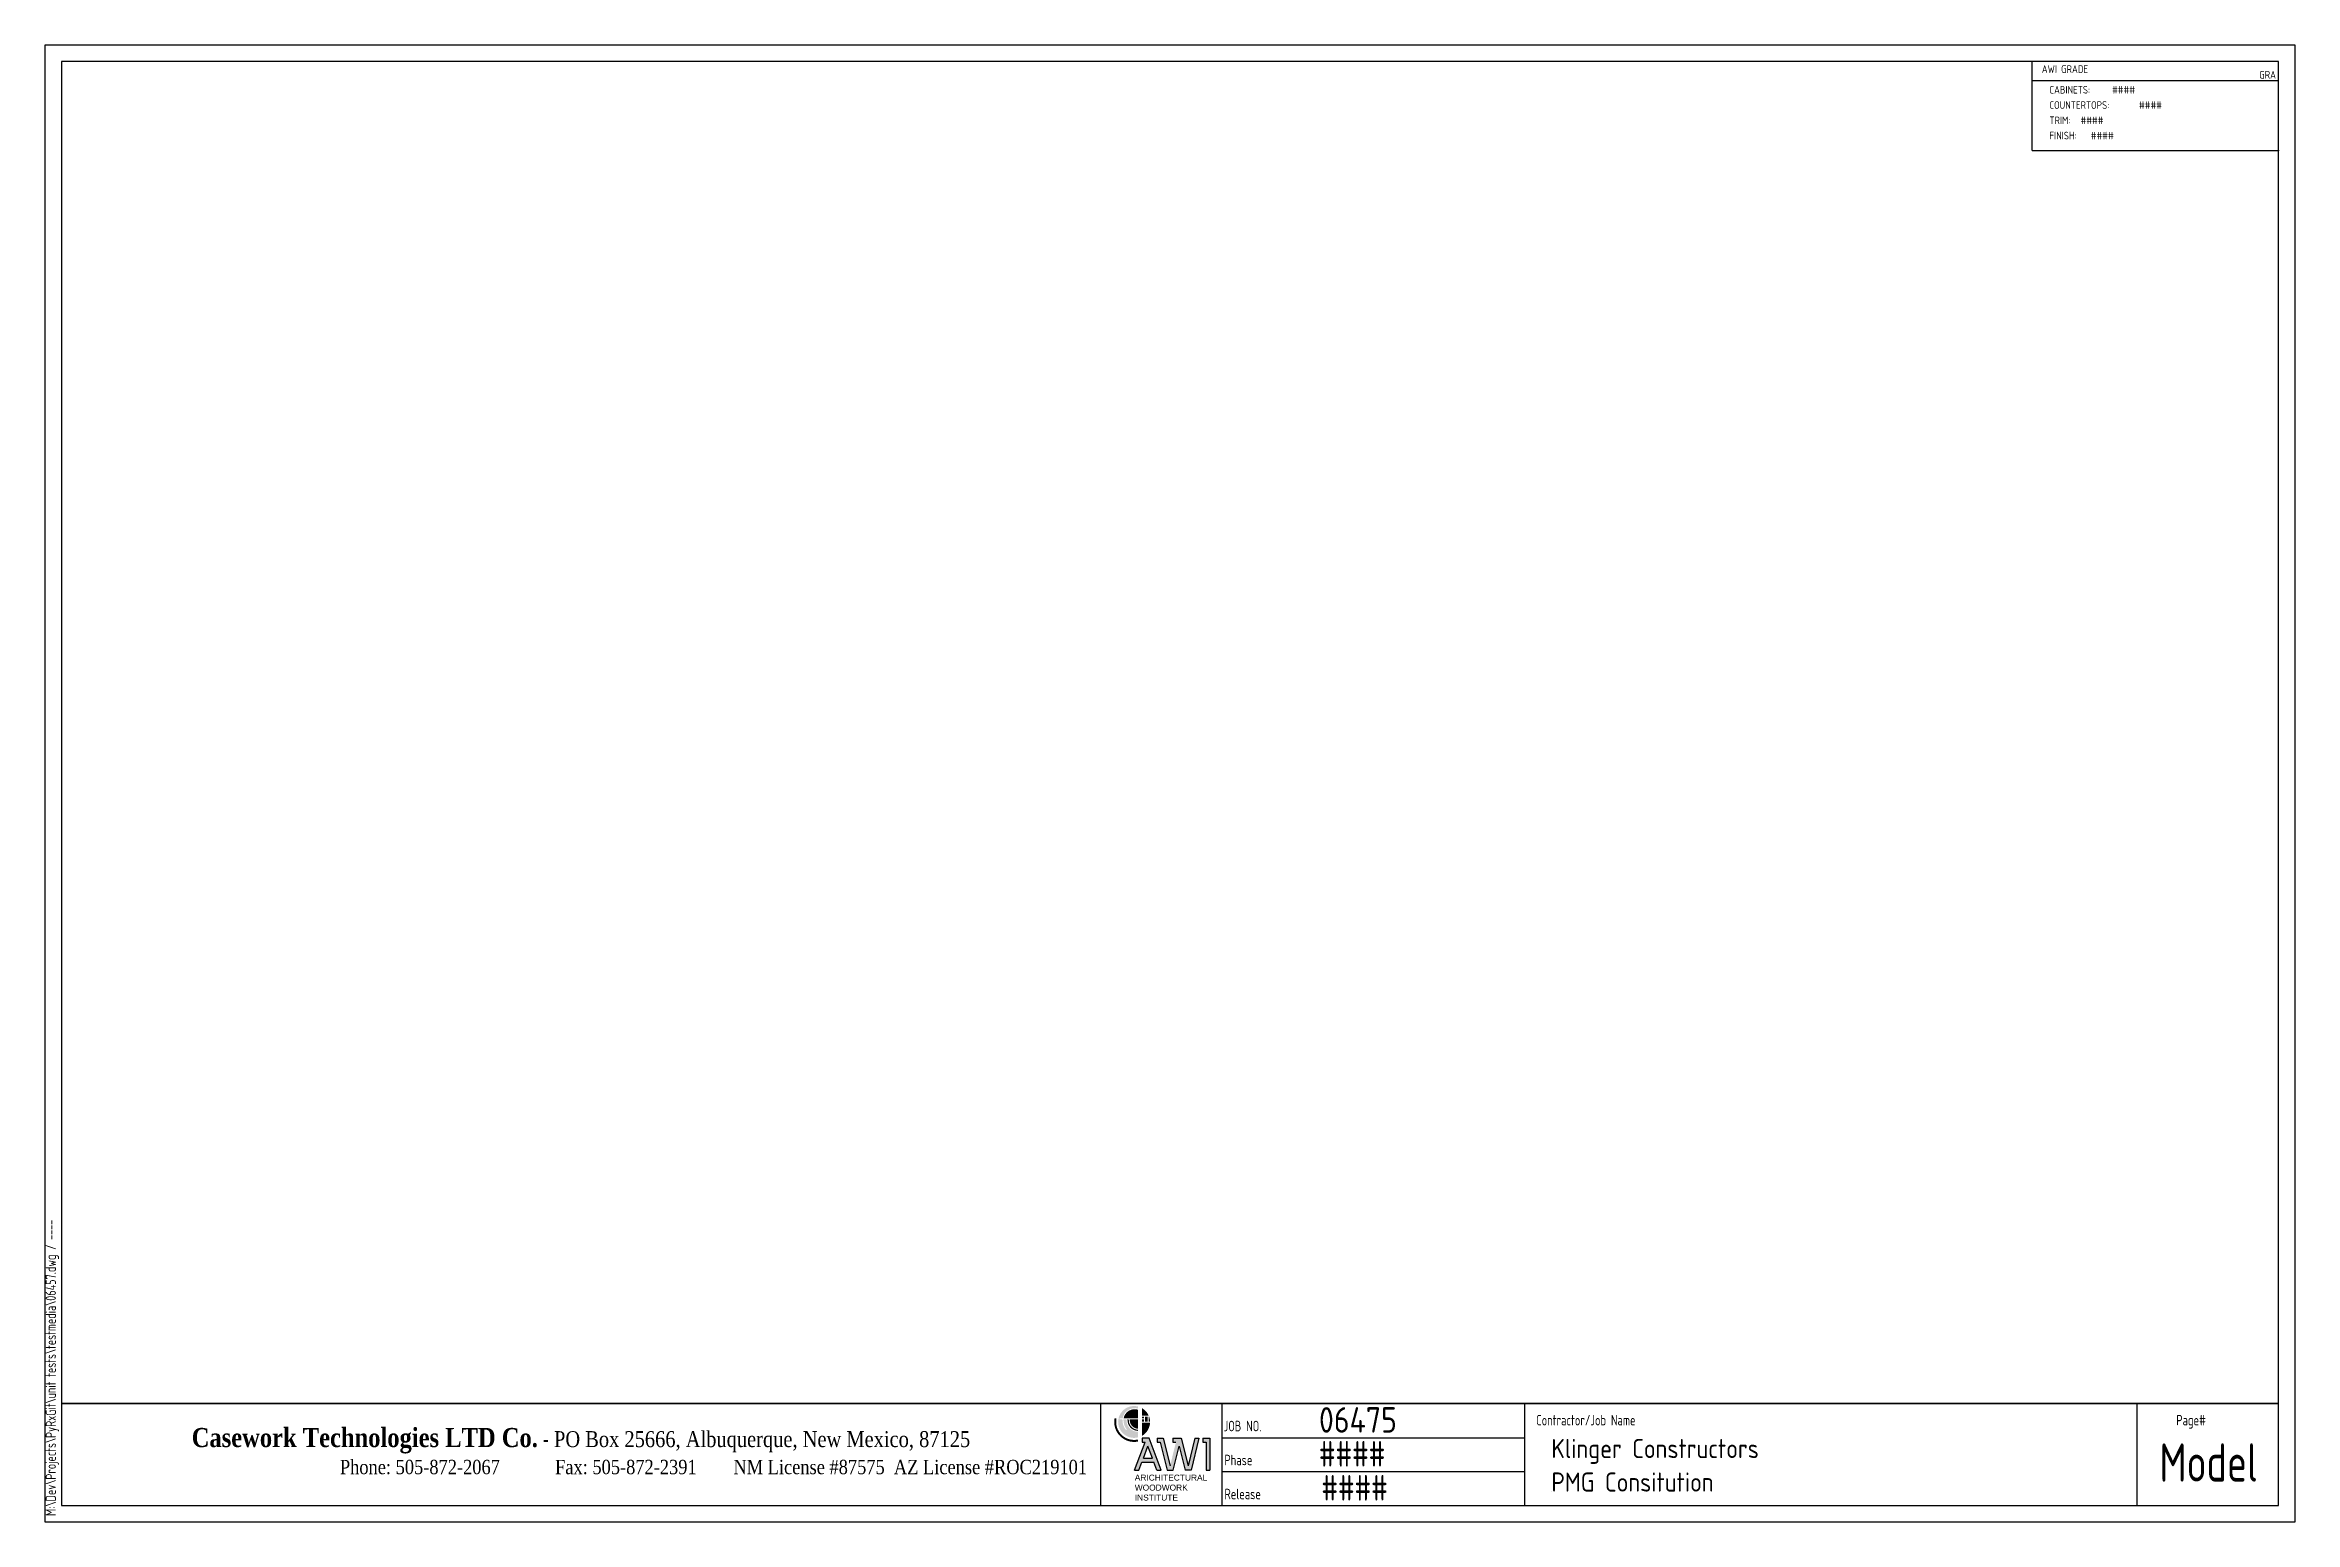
# Paper-space layout '14.0' of a CAD drawing. Header units: millimetres. Extents: x 0 to 413, y 0 to 271.
import ezdxf
from ezdxf.enums import TextEntityAlignment as Align

# ---------------------------------------------------------------- set-up
doc = ezdxf.new("R2010")
doc.units = ezdxf.units.MM
doc.header["$LTSCALE"] = 150
doc.linetypes.add('HIDDEN', pattern=[0.375, 0.25, -0.125])
for name, color, linetype in [('1_11_BOXBASE', 4, 'Continuous'), ('1_8_TEXT', 7, 'Continuous'), ('HIDDEN', 2, 'HIDDEN')]:
    doc.layers.add(name, color=color, linetype=linetype)
doc.layers.add('PLOTWIN', color=211, linetype='Continuous', plot=False)
doc.styles.add('AWI', font='micross.ttf')
doc.styles.add('Ctec', font='archs.shx', dxfattribs={"width": 0.85})
doc.styles.get("Standard").update_dxf_attribs({"font": 'archquik.shx', "width": 0.85})

# ---------------------------------------------------------------- blocks, each defined once
blk = doc.blocks.new('awi')
h = blk.add_hatch(color=256)
h.paths.add_polyline_path([(3.931, 4.105), (3.966, 4.105), (3.99, 4.17), (4.089, 4.17), (4.113, 4.105), (4.148, 4.105), (4.05, 4.366), (3.992, 4.366), (3.992, 4.333), (4.017, 4.333)])
h.paths.add_polyline_path([(4.039, 4.301), (4.076, 4.203), (4.003, 4.203)], flags=16)
for points in [[(4.165, 4.366), (4.115, 4.366), (4.115, 4.333), (4.14, 4.333), (4.197, 4.105), (4.246, 4.105), (4.295, 4.301), (4.344, 4.105), (4.393, 4.105), (4.458, 4.366), (4.425, 4.366), (4.369, 4.141), (4.313, 4.366), (4.245, 4.366), (4.245, 4.333), (4.269, 4.333), (4.222, 4.141)], [(4.491, 4.366), (4.491, 4.333), (4.516, 4.333), (4.516, 4.105), (4.548, 4.105), (4.548, 4.366)]]:
    blk.add_hatch(color=256).paths.add_polyline_path(points)
at = {"layer": 'HIDDEN'}
for points in [[(3.959, 4.418, -0.426996), (3.864, 4.52), (3.839, 4.52, 0.181903), (3.866, 4.438), (3.86, 4.433, -0.18298), (3.831, 4.52), (3.808, 4.52), (3.808, 4.528), (3.832, 4.528, -0.448286), (3.959, 4.609), (3.959, 4.626, 1.290994), (3.959, 4.373)], [(3.992, 4.612), (3.992, 4.552), (4.046, 4.552, 0.158662)], [(3.959, 4.356, -0.543101), (3.782, 4.528), (3.766, 4.528, 0.529429), (3.959, 4.339)], [(3.959, 4.6, 0.451495), (3.84, 4.528), (3.959, 4.528)], [(3.883, 4.52), (3.872, 4.52, 0.428182), (3.959, 4.426), (3.959, 4.436, -0.430066)], [(3.959, 4.52), (3.891, 4.52, 0.431933), (3.959, 4.444)], [(4.008, 4.544), (3.992, 4.544), (3.992, 4.528), (4.008, 4.528)], [(4.008, 4.52), (3.992, 4.52), (3.992, 4.503), (4.008, 4.503)], [(4.057, 4.495), (3.992, 4.495), (3.992, 4.386, 0.259457)], [(4.038, 4.544), (4.017, 4.544), (4.017, 4.503), (4.038, 4.503)], [(4.05, 4.544), (4.047, 4.544), (4.047, 4.503), (4.057, 4.503, 0.080075)]]:
    blk.add_hatch(color=104, dxfattribs=at).paths.add_polyline_path(points)
for p, q in [((3.931, 4.105), (4.017, 4.333)), ((3.992, 4.366), (3.992, 4.333)), ((4.05, 4.366), (3.992, 4.366)), ((3.992, 4.333), (4.017, 4.333)), ((4.003, 4.203), (4.039, 4.301)), ((4.029, 4.366), (4.029, 4.366)), ((4.076, 4.203), (4.039, 4.301)), ((4.148, 4.105), (4.05, 4.366)), ((4.115, 4.366), (4.115, 4.333)), ((4.115, 4.366), (4.165, 4.366)), ((4.115, 4.333), (4.14, 4.333)), ((4.14, 4.333), (4.197, 4.105)), ((4.165, 4.366), (4.222, 4.141)), ((4.245, 4.366), (4.245, 4.333)), ((4.245, 4.366), (4.313, 4.366)), ((4.245, 4.333), (4.269, 4.333)), ((4.246, 4.105), (4.295, 4.301)), ((4.295, 4.301), (4.344, 4.105)), ((4.313, 4.366), (4.369, 4.141)), ((4.425, 4.366), (4.369, 4.141)), ((4.458, 4.366), (4.393, 4.105)), ((4.425, 4.366), (4.458, 4.366)), ((4.491, 4.366), (4.491, 4.333)), ((4.491, 4.366), (4.548, 4.366)), ((4.491, 4.333), (4.516, 4.333)), ((4.516, 4.333), (4.516, 4.105)), ((4.548, 4.366), (4.548, 4.105)), ((3.931, 4.105), (3.966, 4.105)), ((3.966, 4.105), (3.99, 4.17)), ((3.99, 4.17), (4.089, 4.17)), ((4.003, 4.203), (4.076, 4.203)), ((4.113, 4.105), (4.089, 4.17)), ((4.113, 4.105), (4.148, 4.105)), ((4.197, 4.105), (4.246, 4.105)), ((4.393, 4.105), (4.344, 4.105)), ((4.516, 4.105), (4.548, 4.105))]:
    blk.add_line(p, q)
at = {"insert": (3.932, 4.068), "char_height": 0.04906, "width": 0.64931, "attachment_point": 1, "style": 'AWI'}
blk.add_mtext('ARICHITECTURAL\\PWOODWORK\\PINSTITUTE', dxfattribs=at)
blk = doc.blocks.new('Brdrtemplate')
blk.add_line((410, 21.71), (3, 21.71))
blk.add_lwpolyline([(3, 3), (410, 3), (410, 268), (3, 268)], close=True)
at = {"layer": '1_8_TEXT'}
for p, q in [((193.83, 3), (193.83, 21.71)), ((216.05, 3), (216.05, 21.71)), ((271.64, 3), (271.64, 21.71)), ((384.01, 3), (384.01, 21.71)), ((216.05, 15.47), (271.64, 15.47)), ((216.05, 9.24), (271.64, 9.24))]:
    blk.add_line(p, q, dxfattribs=at)
at = {"layer": '1_8_TEXT', "lineweight": 13}
blk.add_line((276.51, 5.57), (276.51, 5.57), dxfattribs=at)
at = {"layer": '1_8_TEXT'}
for p in [(216.05, 15.47), (216.05, 9.24)]:
    blk.add_point(p, dxfattribs=at)
at = {"layer": 'PLOTWIN'}
blk.add_lwpolyline([(0, 0), (413, 0), (413, 271), (0, 271)], close=True, dxfattribs=at)
at = {"layer": '1_8_TEXT', "lineweight": 13, "xscale": 22.39221752265871, "yscale": 22.39221752265871, "zscale": 22.39221752265871}
blk.add_blockref('awi', (111.99, -82.4), dxfattribs=at)
at = {"layer": '1_8_TEXT', "style": 'Ctec', "width": 0.85}
for s, height, p in [('JOB NO.', 1.93, (216.35, 16.64)), ('Contractor/Job Name', 1.9303, (273.72, 17.72)), ('Page#', 1.93, (391.21, 17.72)), ('Phase', 1.93, (216.48, 10.41)), ('Release', 1.93, (216.5, 4.17))]:
    blk.add_text(s, height=height, dxfattribs=at).set_placement(p)
at = {"layer": '1_8_TEXT', "insert": (0.13, 1.09), "char_height": 1.8707, "width": 218.1848, "attachment_point": 1, "rotation": 90}
blk.add_mtext('M:\\\\Dev\\\\Projects\\\\PyRxGit\\\\unit tests\\\\testmedia\\\\06457.dwg / ----', dxfattribs=at)
at = {"layer": '1_8_TEXT', "insert": (26.93, 17.25), "char_height": 3.50755, "width": 230.1894, "attachment_point": 1, "style": 'Ctec'}
blk.add_mtext('{\\fTimes New Roman|b1|i0|c0|p18;Casework Technologies LTD Co.\\Ftxt|c0;\\H0.8333x; - \\fTimes New Roman|b0|i0|c0|p18;PO Box 25666, Albuquerque, New Mexico, 87125\\P\\H0.8x;                                  \\H1.125x;  Phone: 505-872-2067            Fax: 505-872-2391        NM License #87575  AZ License #ROC219101}', dxfattribs=at)
at = {"layer": '1_8_TEXT', "flags": 8}
for tag, p, height in [('JOBNUM', (233.84, 16.39), 4.68), ('CONTRACTOR', (276.51, 11.72), 3.51), ('JOBNAME', (276.51, 5.57), 3.51)]:
    blk.add_attdef(tag, p, '', height=height, dxfattribs=at)
at = {"layer": '1_8_TEXT', "style": 'Ctec', "width": 0.85, "flags": 8}
for tag, p in [('PHASE', (233.84, 10.16)), ('RELEASE', (234.29, 3.92))]:
    blk.add_attdef(tag, p, '', height=4.68, dxfattribs=at)
blk.add_attdef('PAGE', text='', height=7.02, dxfattribs=at).set_placement((397.16, 10.92), align=Align.MIDDLE_CENTER)
blk = doc.blocks.new('GRA')
at = {"layer": '1_8_TEXT', "color": 6}
for p, q in [((0, 0), (-45.23, 0)), ((-45.23, -16.33), (-45.23, 0)), ((0, -16.33), (0, 0)), ((0, -3.58), (-45.23, -3.58)), ((-45.23, -16.33), (0, -16.33))]:
    blk.add_line(p, q, dxfattribs=at)
at = {"layer": '1_8_TEXT'}
blk.add_point((0, -16.33), dxfattribs=at)
for s, p in [('AWI GRADE', (-43.48, -2.12)), ('CABINETS:', (-42.08, -5.91)), ('COUNTERTOPS:', (-42.08, -8.71)), ('TRIM:', (-42.08, -11.51)), ('FINISH:', (-42.08, -14.31))]:
    blk.add_text(s, height=1.399, dxfattribs=at).set_placement(p)
blk.add_text('GRA', height=1.399, dxfattribs=at).set_placement((-0.5, -3.58), align=Align.BOTTOM_RIGHT)
at = {"layer": '1_8_TEXT', "flags": 8}
for p in [(-30.58, -5.91), (-25.64, -8.71), (-36.37, -11.51), (-34.49, -14.31)]:
    blk.add_attdef('GRADE', p, '', height=1.38, dxfattribs=at)

psp = doc.layouts.new('14.0')

# ---------------------------------------------------------------- block references
psp.add_blockref('Brdrtemplate', (0, 0)).add_auto_attribs({'PAGE': 'Model', 'PHASE': '####', 'RELEASE': '####', 'JOBNUM': '06475', 'CONTRACTOR': 'Klinger Constructors', 'JOBNAME': 'PMG Consitution'})
at = {"layer": '1_11_BOXBASE'}
ref = psp.add_blockref('GRA', (410, 268), dxfattribs=at)
ref.add_attrib('GRADE', '####', (379.42, 262.09), dxfattribs={"layer": '1_8_TEXT', "height": 1.377, "flags": 8})
ref.add_attrib('GRADE', '####', (384.36, 259.29), dxfattribs={"layer": '1_8_TEXT', "height": 1.377, "flags": 8})
ref.add_attrib('GRADE', '####', (373.63, 256.49), dxfattribs={"layer": '1_8_TEXT', "height": 1.377, "flags": 8})
ref.add_attrib('GRADE', '####', (375.51, 253.69), dxfattribs={"layer": '1_8_TEXT', "height": 1.377, "flags": 8})

# ---------------------------------------------------------------- viewports
psp.add_viewport(center=(206.5, 144.85), size=(407, 246.2907), view_center_point=(-10478.19111, -89640.86344), view_height=11811.8769374, dxfattribs=at)

doc.saveas('drawing.dxf')
